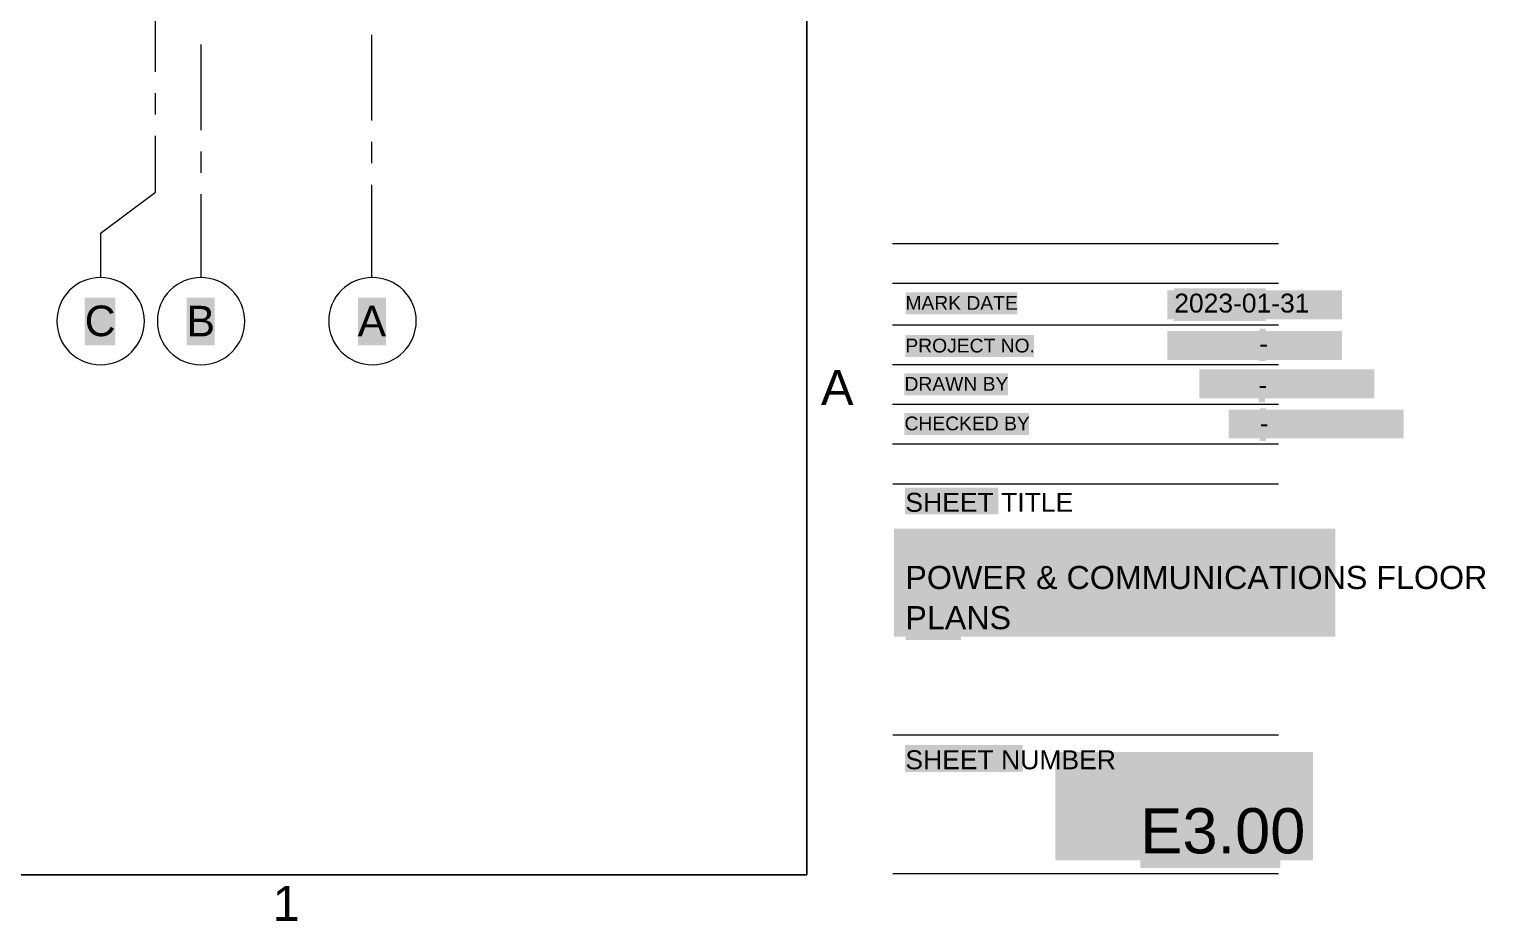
# Model space of a CAD drawing. Header units: inches. Extents: x 0.9 to 36.3, y 0.7 to 23.3.
# Drawn here: x 27.82 to 36.33, y 0.74 to 5.95 of the extents above; entities that cross this region are included whole.
import ezdxf

# ---------------------------------------------------------------- set-up
doc = ezdxf.new("R2010")
doc.units = ezdxf.units.IN
doc.layers.add('PDF_Geometry', color=7, linetype='Continuous', lineweight=9, true_color=0x777777)
doc.layers.add('PDF_Solid Fills', color=7, linetype='Continuous', true_color=0xffffff)
doc.layers.add('PDF_Text', color=7, linetype='Continuous')
doc.styles.add('PDF Arial', font='arial.ttf')
doc.styles.add('PDF GillSansMT', font='arial.ttf')
doc.styles.add('PDF GillSansMTCondensed', font='arial.ttf')

msp = doc.modelspace()

# ---------------------------------------------------------------- linework, layer by layer
at = {"layer": 'PDF_Geometry', "linetype": 'ByBlock'}
msp.add_lwpolyline([(32.3645, 1.0083), (1.135, 1.0083), (32.3645, 1.0083), (32.3645, 22.9929), (1.135, 22.9929), (32.3645, 22.9929)], close=True, dxfattribs=at)
for points in [[(28.5577, 5.7032), (28.5577, 6.2015)], [(29.822, 5.4181), (29.822, 5.9181)], [(28.8237, 5.3617), (28.8237, 5.8617)], [(28.5577, 5.4532), (28.5577, 5.5782)], [(28.2344, 4.7582), (28.5577, 4.9999), (28.5577, 5.3282)], [(29.822, 5.1681), (29.822, 5.2931)], [(28.8237, 5.1117), (28.8237, 5.2367)], [(29.822, 4.4998), (29.822, 5.0431)], [(28.8237, 4.5), (28.8237, 4.9867)], [(28.2364, 4.7586), (28.2364, 4.5002)], [(32.8645, 4.6983), (35.1211, 4.6983)], [(32.8645, 4.4666), (35.1211, 4.4666)], [(32.8645, 4.2233), (35.1211, 4.2233)], [(32.8645, 3.9916), (35.1211, 3.9916)], [(32.8645, 3.7599), (35.1211, 3.7599)], [(32.8645, 3.5283), (35.1211, 3.5283)], [(32.8662, 3.2933), (35.1211, 3.2933)], [(32.8662, 1.8266), (35.1211, 1.8266)], [(32.8662, 1.0167), (35.1211, 1.0167)]]:
    msp.add_lwpolyline(points, dxfattribs=at)
for points in [[(28.2355, 4.5001, 0.416782), (27.9804, 4.2451, 0.414331), (28.2355, 3.9901, 0.412791), (28.4921, 4.2451, 0.415241)], [(28.8226, 4.4999, 0.416707), (28.5677, 4.2449, 0.414243), (28.8226, 3.9899, 0.412789), (29.0793, 4.2449, 0.415251)], [(29.8244, 4.5002, 0.416711), (29.5693, 4.2452, 0.414283), (29.8244, 3.9901, 0.412927), (30.0811, 4.2452, 0.415352)]]:
    msp.add_lwpolyline(points, format="xyb", close=True, dxfattribs=at)
at = {"layer": 'PDF_Solid Fills', "linetype": 'ByBlock', "transparency": 33554559}
for points in [[(34.5111, 4.4366), (34.7411, 4.4366), (34.5111, 4.2466), (34.7411, 4.2466)], [(34.7424, 4.4368), (34.7791, 4.4368), (34.7424, 4.2468), (34.7791, 4.2468)], [(34.7799, 4.4368), (34.8931, 4.4368), (34.7799, 4.2468), (34.8931, 4.2468)], [(34.891, 4.4366), (34.9276, 4.4366), (34.891, 4.2466), (34.9276, 4.2466)], [(34.9301, 4.4369), (35.0451, 4.4369), (34.9301, 4.2469), (35.0451, 4.2469)], [(28.1428, 4.3816), (28.3228, 4.3816), (28.1428, 4.1033), (28.3228, 4.1033)], [(28.7382, 4.3816), (28.9031, 4.3816), (28.7382, 4.1033), (28.9031, 4.1033)], [(29.74, 4.3819), (29.9049, 4.3819), (29.74, 4.1036), (29.9049, 4.1036)], [(32.9409, 4.4135), (33.5942, 4.4135), (32.9409, 4.2851), (33.5942, 4.2851)], [(34.4704, 4.256), (35.4928, 4.256), (34.4704, 4.4245), (35.4928, 4.4245)], [(34.4704, 4.0184), (35.4928, 4.0184), (34.4704, 4.1869), (35.4928, 4.1869)], [(35.0083, 4.2017), (35.0451, 4.2017), (35.0083, 4.0117), (35.0451, 4.0117)], [(32.9392, 4.1633), (33.691, 4.1633), (32.9392, 4.0349), (33.691, 4.0349)], [(32.934, 3.9399), (33.539, 3.9399), (32.934, 3.8115), (33.539, 3.8115)], [(34.6583, 3.7945), (35.6807, 3.7945), (34.6583, 3.9631), (35.6807, 3.9631)], [(35.0049, 3.9602), (35.0416, 3.9602), (35.0049, 3.7702), (35.0416, 3.7702)], [(32.9349, 3.7083), (33.6633, 3.7083), (32.9349, 3.58), (33.6633, 3.58)], [(34.8296, 3.5597), (35.852, 3.5597), (34.8296, 3.7282), (35.852, 3.7282)], [(35.0118, 3.735), (35.0485, 3.735), (35.0118, 3.545), (35.0485, 3.545)], [(32.9387, 3.2715), (33.4837, 3.2715), (32.9387, 3.1149), (33.4837, 3.1149)], [(32.8741, 2.3998), (35.4525, 2.3998), (32.8741, 3.0323), (35.4525, 3.0323)], [(32.9414, 2.8501), (34.8931, 2.8501), (32.9414, 2.6151), (34.8931, 2.6151)], [(32.9412, 2.6151), (33.2661, 2.6151), (32.9412, 2.3817), (33.2661, 2.3817)], [(32.9388, 1.7666), (33.6253, 1.7666), (32.9388, 1.6099), (33.6253, 1.6099)], [(33.8161, 1.0934), (35.3218, 1.0934), (33.8161, 1.726), (35.3218, 1.726)], [(34.3131, 1.5533), (35.1315, 1.5533), (34.3131, 1.0483), (35.1315, 1.0483)]]:
    msp.add_solid(points, dxfattribs=at)

# ---------------------------------------------------------------- texts
at = {"layer": 'PDF_Text', "linetype": 'ByBlock', "attachment_point": 4}
for s, insert, char_height, style in [('MARK DATE', (32.94, 4.3518), 0.08064, 'PDF Arial'), ('2023-01-31', (34.5117, 4.35), 0.11058, 'PDF GillSansMTCondensed'), ('PROJECT NO.', (32.94, 4.1018), 0.080637, 'PDF Arial'), ('-', (35.0083, 4.115), 0.1106, 'PDF GillSansMTCondensed'), ('A', (32.4467, 3.858), 0.2043, 'PDF GillSansMTCondensed'), ('DRAWN BY', (32.935, 3.8784), 0.08064, 'PDF Arial'), ('-', (35.0033, 3.8733), 0.1106, 'PDF GillSansMTCondensed'), ('CHECKED BY', (32.935, 3.6468), 0.08064, 'PDF Arial'), ('-', (35.0117, 3.6483), 0.1106, 'PDF GillSansMTCondensed'), ('SHEET TITLE', (32.94, 3.1852), 0.110916, 'PDF GillSansMTCondensed'), ('POWER & COMMUNICATIONS FLOOR', (32.94, 2.7458), 0.134878, 'PDF GillSansMTCondensed'), ('PLANS', (32.94, 2.5108), 0.13488, 'PDF GillSansMTCondensed'), ('SHEET NUMBER', (32.94, 1.6802), 0.110916, 'PDF GillSansMTCondensed'), ('E3.00', (34.3133, 1.2639), 0.26424, 'PDF GillSansMT'), ('1', (29.2417, 0.8414), 0.2043, 'PDF GillSansMTCondensed')]:
    msp.add_mtext(s, dxfattribs=dict(at, insert=insert, char_height=char_height, style=style))
at = {"layer": 'PDF_Text', "color": 8, "linetype": 'ByBlock', "true_color": 0x777777, "char_height": 0.1787, "attachment_point": 4, "style": 'PDF Arial'}
for s, insert in [('C', (28.1433, 4.2456)), ('B', (28.7383, 4.2456)), ('A', (29.7383, 4.2456))]:
    msp.add_mtext(s, dxfattribs=dict(at, insert=insert))

doc.saveas('drawing.dxf')
